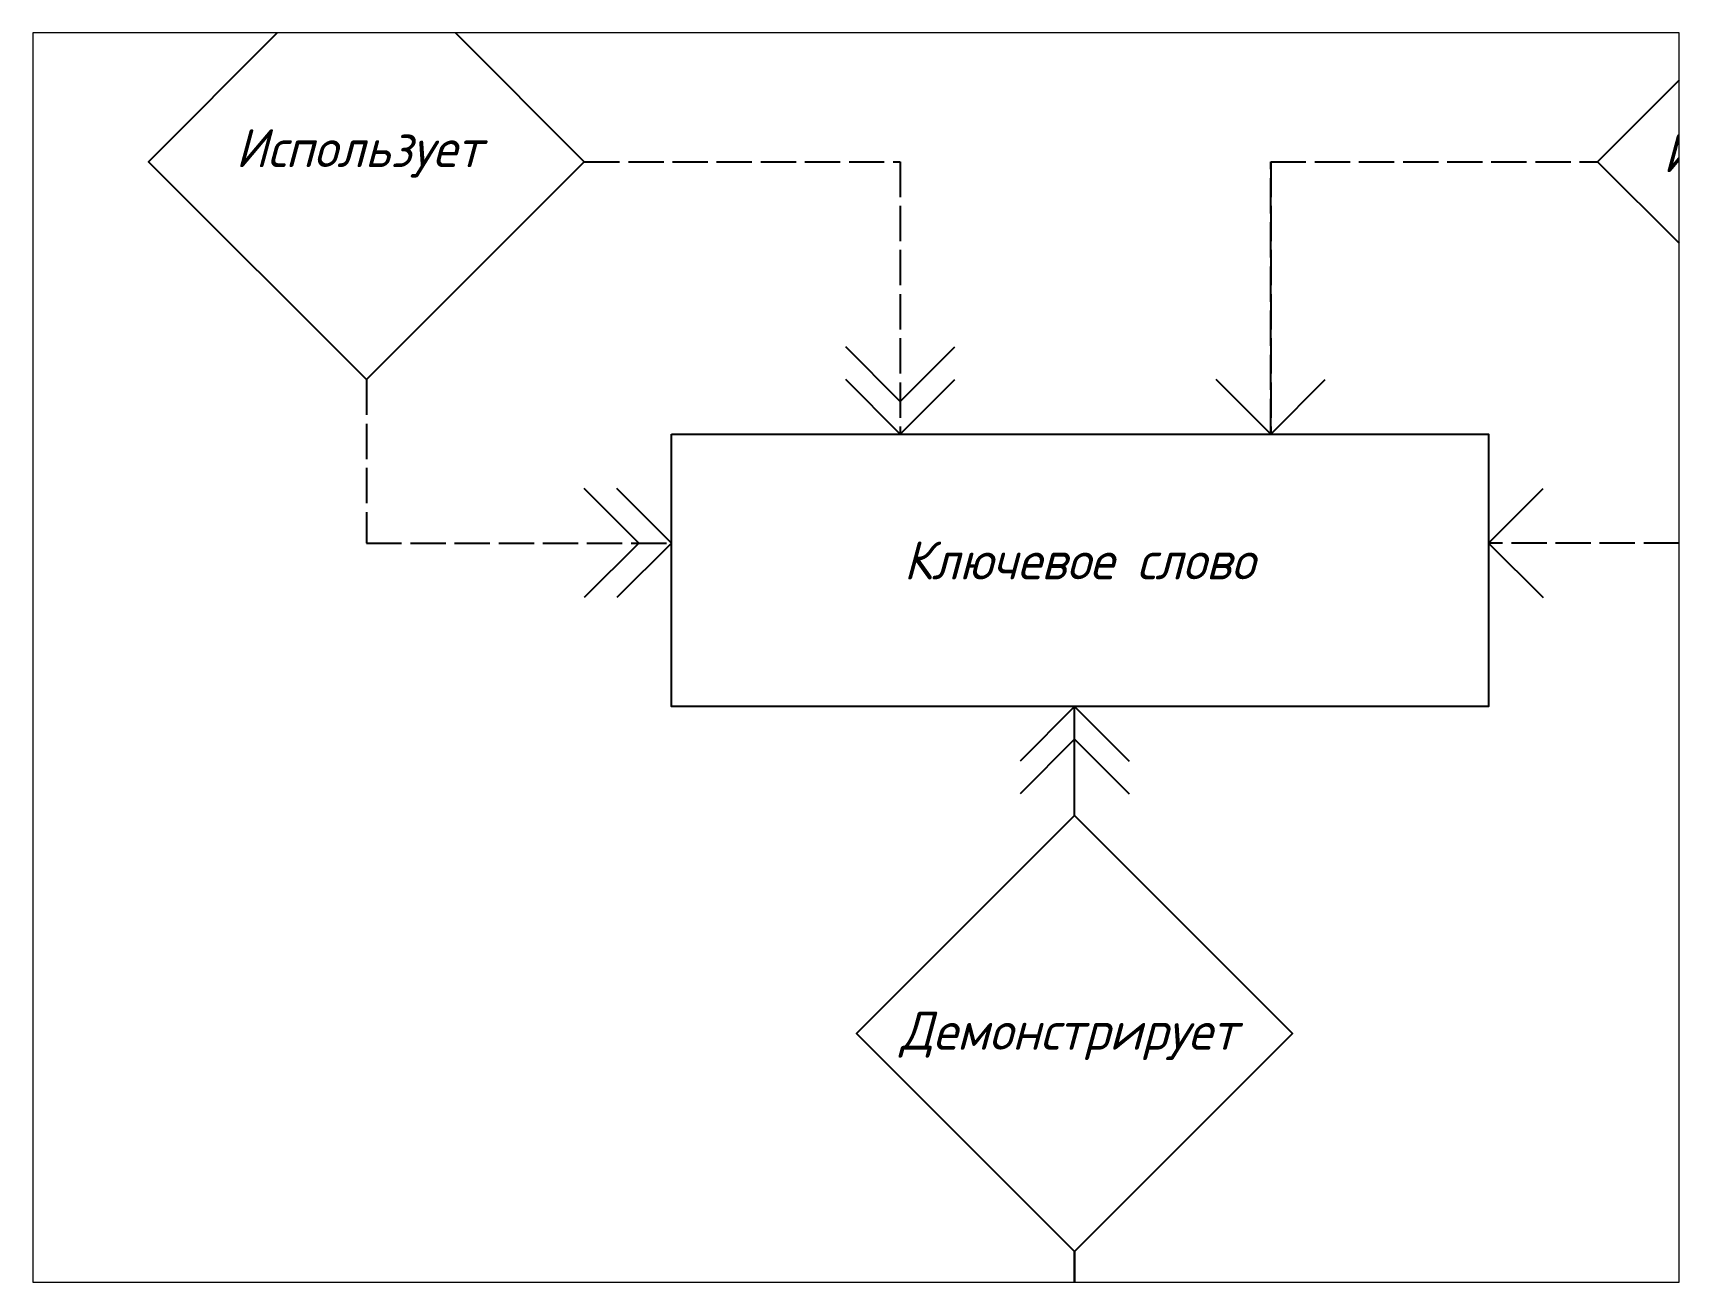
# Paper-space layout 'Лист1' of a CAD drawing. Header units: millimetres. Extents: x 26 to 231, y 20 to 176.
# The model-space entities are those that its viewports show. They can reach past a viewport. Long polylines and large blocks are cut down to what shows.
import ezdxf

# ---------------------------------------------------------------- set-up
doc = ezdxf.new("R2010")
doc.units = ezdxf.units.MM
doc.linetypes.add('ACAD_ISO02W100', pattern=[15, 12, -3])
doc.styles.add('ЕСКД 3.5-1.0', font='GOST Common.ttf', dxfattribs={"oblique": 15, "height": 3.5})

msp = doc.modelspace()

# ---------------------------------------------------------------- linework, layer by layer
at = {"color": 7, "linetype": 'ACAD_ISO02W100', "lineweight": 25, "ltscale": 0.5}
for p, q in [((67, 200), (96, 200)), ((96, 200), (96, 175)), ((130, 175), (130, 200)), ((130, 200), (160, 200)), ((130, 200), (130, 175)), ((47, 180), (47, 165)), ((47, 165), (75, 165)), ((180, 165), (150, 165))]:
    msp.add_line(p, q, dxfattribs=at)
at = {"color": 7, "linetype": 'Continuous', "lineweight": 25}
for p, q in [((96, 178), (91, 183)), ((96, 178), (101, 183)), ((96, 175), (91, 180)), ((96, 175), (101, 180)), ((130, 175), (125, 180)), ((130, 175), (135, 180)), ((72, 165), (67, 170)), ((75, 165), (70, 170)), ((150, 165), (155, 170)), ((72, 165), (67, 160)), ((75, 165), (70, 160)), ((150, 165), (155, 160)), ((112, 150), (107, 145)), ((112, 140), (112, 150)), ((112, 140), (112, 150)), ((112, 150), (117, 145)), ((112, 147), (107, 142)), ((112, 147), (117, 142)), ((112, 90), (112, 100)), ((112, 100), (112, 85))]:
    msp.add_line(p, q, dxfattribs=at)
for points in [[(47, 180), (67, 200), (47, 220), (27, 200)], [(180, 180), (200, 200), (180, 220), (160, 200)], [(75, 175), (150, 175), (150, 150), (75, 150)], [(112, 100), (132, 120), (112, 140), (92, 120)]]:
    msp.add_lwpolyline(points, close=True, dxfattribs=at)

# ---------------------------------------------------------------- texts
at = {"color": 7, "linetype": 'Continuous', "lineweight": 25, "char_height": 3.5, "attachment_point": 1, "style": 'ЕСКД 3.5-1.0'}
for s, width, heights, insert in [('Использует', 24, [0], (35, 203)), ('Используется\\P\\pxqc;в', 24, [0], (166, 202.55)), ('\\pxqc;\\PКлючевое слово', 74.829, [16.23], (75, 171)), ('Демонстрирует', 23, [0], (96, 122))]:
    msp.add_mtext_dynamic_manual_height_columns(s, width=width, gutter_width=17.5, heights=heights, dxfattribs=dict(at, insert=insert))

psp = doc.layouts.new('Лист1')

# ---------------------------------------------------------------- viewports
at = {"layer": '0'}
psp.add_viewport(center=(128.5, 97.5), size=(205.6, 156), view_center_point=(91.94, 154.5), view_height=114.6369, dxfattribs=at)

doc.saveas('drawing.dxf')
